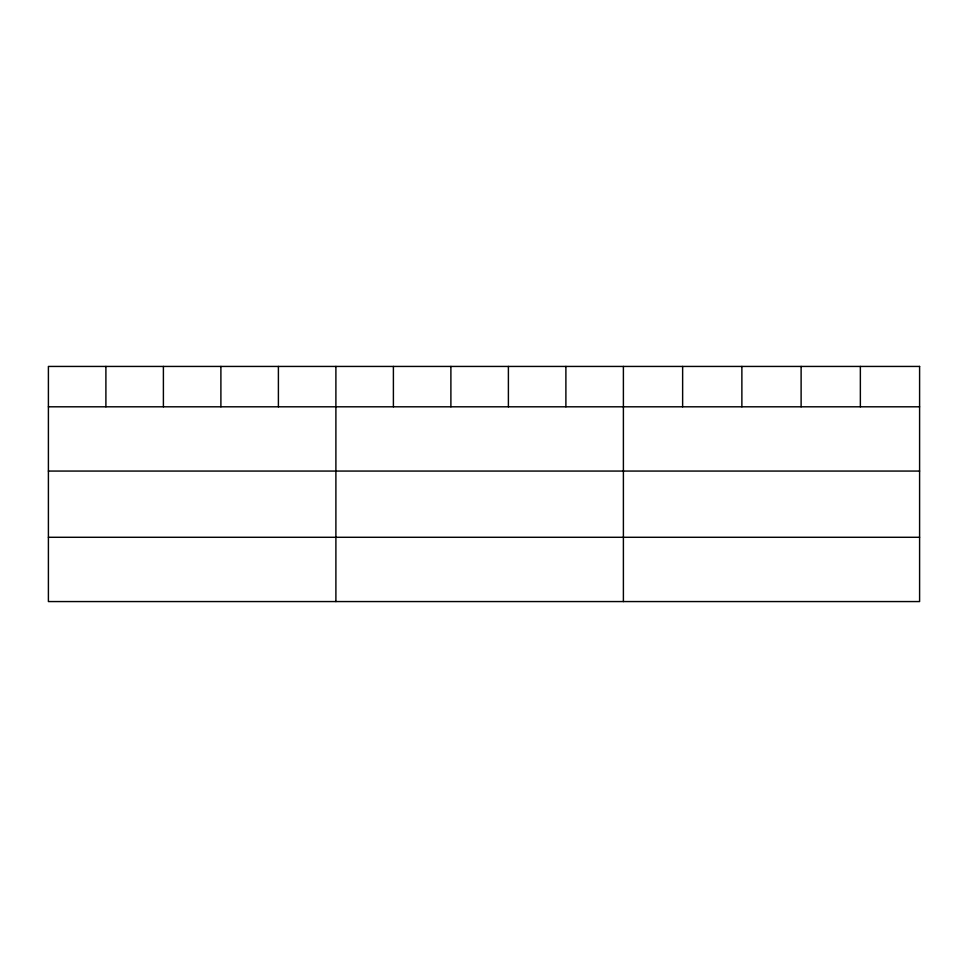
<?xml version="1.0" encoding="UTF-8"?>
<svg xmlns="http://www.w3.org/2000/svg" width="968" height="968" viewBox="0 0 968 968"><rect width="100%" height="100%" fill="white"/><g stroke="black" fill="none" stroke-linecap="round" stroke-linejoin="round"><path stroke-width="1.45" d="M48.4 406.802L919.6 406.802M48.4 471.065L919.6 471.065M48.4 537.288L919.6 537.288M860.358 366.436L860.358 406.802M801.117 366.436L801.117 406.802M741.875 366.436L741.875 406.802M682.634 366.436L682.634 406.802M623.392 366.436L623.392 601.564M565.893 366.436L565.893 406.802M508.394 366.436L508.394 406.802M450.894 366.436L450.894 406.802M393.395 366.436L393.395 406.802M335.896 366.436L335.896 601.564M278.397 366.436L278.397 406.802M220.898 366.436L220.898 406.802M163.398 366.436L163.398 406.802M105.899 366.436L105.899 406.802M919.6 366.436L48.4 366.436L48.4 601.564L919.6 601.564L919.6 366.436"/></g></svg>
